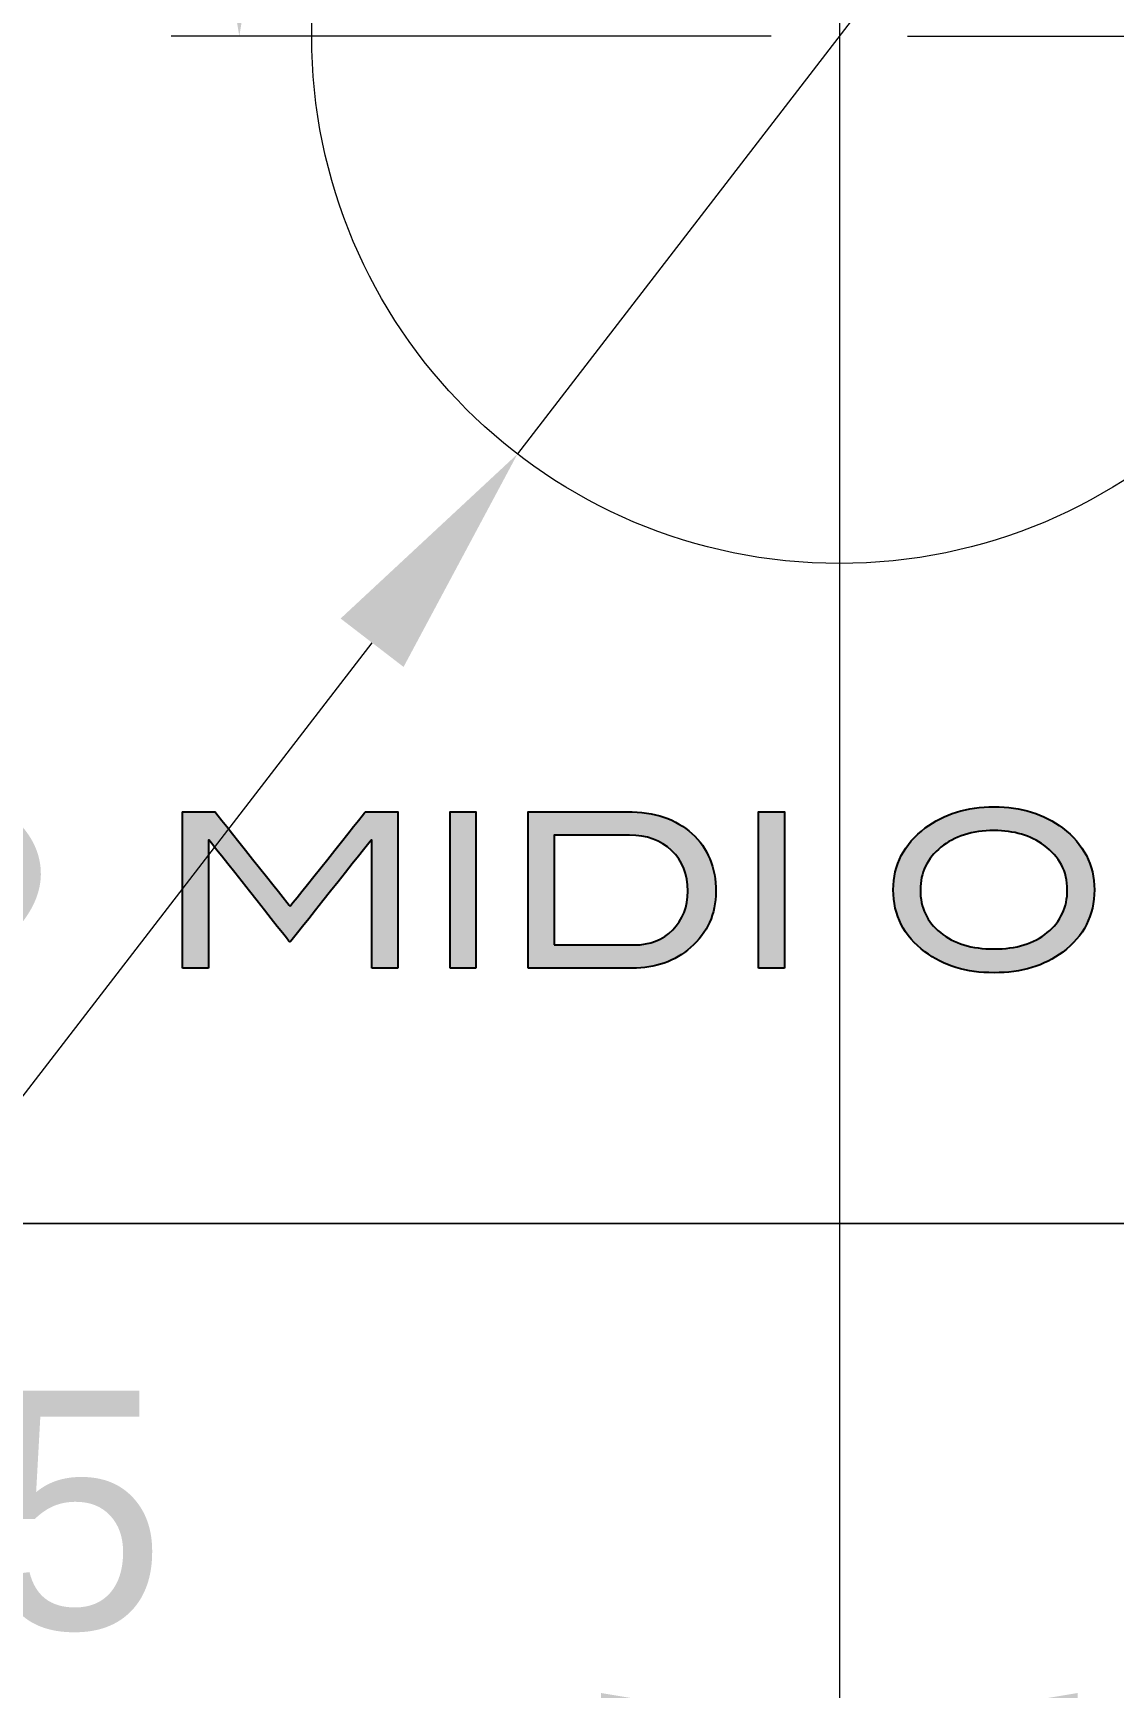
# Model space of a CAD drawing. Header units: millimetres. Extents: x 51 to 281, y -13 to 104.
# Drawn here: x 123.88 to 139.76, y 25.84 to 50.15 of the extents above; entities that cross this region are included whole.
import ezdxf

# ---------------------------------------------------------------- set-up
doc = ezdxf.new("R2010")
doc.units = ezdxf.units.MM
doc.header["$MEASUREMENT"] = 0
doc.layers.add('AM_5', color=3, linetype='Continuous', lineweight=15)
doc.layers.add('Labels', color=7, linetype='Continuous')
doc.dimstyles.new('AM_GB$0', dxfattribs={"dimtxt": 3.5, "dimasz": 3.5, "dimexe": 1, "dimexo": 1, "dimgap": 1.5, "dimtad": 1, "dimdsep": 46, "dimtxsty": 'Standard', "dimcen": 0, "dimclrd": 256, "dimclre": 256, "dimclrt": 2, "dimadec": 0, "dimazin": 2, "dimtp": 0.1, "dimtm": 0.1, "dimtfac": 0.71, "dimtdec": 3, "dimtmove": 0, "dimatfit": 3, "dimfxl": 1, "dimlwd": -1, "dimlwe": -1, "dimarcsym": 0})
doc.dimstyles.new('AM_GB$3', dxfattribs={"dimtxt": 3.5, "dimasz": 3.5, "dimexe": 1, "dimexo": 1, "dimgap": 1.5, "dimtad": 1, "dimtoh": 1, "dimdsep": 46, "dimtxsty": 'Standard', "dimcen": 0, "dimclrd": 256, "dimclre": 256, "dimclrt": 2, "dimadec": 0, "dimazin": 2, "dimtp": 0.1, "dimtm": 0.1, "dimtfac": 0.71, "dimtdec": 3, "dimtofl": 0, "dimtmove": 0, "dimatfit": 0, "dimfxl": 1, "dimlwd": -1, "dimlwe": -1, "dimarcsym": 0})

# ---------------------------------------------------------------- blocks, each defined once
blk = doc.blocks.new('*D31')
at = {"layer": 'AM_5', "linetype": 'ByBlock', "transparency": 16777216}
for p, q in [((135.727, 62.358), (135.727, 24.177)), ((110.727, 49.108), (110.727, 24.177)), ((114.227, 25.177), (132.227, 25.177))]:
    blk.add_line(p, q, dxfattribs=at)
at = {"layer": 'AM_5', "transparency": 16777216}
for points in [[(114.227, 25.76), (114.227, 24.594), (110.727, 25.177)], [(132.227, 25.76), (132.227, 24.594), (135.727, 25.177)]]:
    blk.add_solid(points, dxfattribs=at)
at = {"layer": 'Defpoints', "color": 0, "transparency": 16777216}
for p in [(135.727, 63.358), (110.727, 50.108), (135.727, 25.177)]:
    blk.add_point(p, dxfattribs=at)
at = {"layer": 'AM_5', "color": 7, "transparency": 16777216, "insert": (123.227, 28.427), "char_height": 3.5, "attachment_point": 5}
blk.add_mtext('25', dxfattribs=at)
blk = doc.blocks.new('*D34')
at = {"layer": 'AM_5', "linetype": 'ByBlock', "transparency": 16777216}
for p, q in [((136.727, 50.108), (150.266, 50.108)), ((149.266, 46.608), (149.266, 36.158)), ((146.941, 32.658), (150.266, 32.658))]:
    blk.add_line(p, q, dxfattribs=at)
at = {"layer": 'AM_5', "transparency": 16777216}
for points in [[(148.682, 46.608), (149.849, 46.608), (149.266, 50.108)], [(148.682, 36.158), (149.849, 36.158), (149.266, 32.658)]]:
    blk.add_solid(points, dxfattribs=at)
at = {"layer": 'Defpoints', "color": 0, "transparency": 16777216}
for p in [(135.727, 50.108), (145.941, 32.658), (149.266, 32.658)]:
    blk.add_point(p, dxfattribs=at)
at = {"layer": 'AM_5', "color": 7, "transparency": 16777216, "insert": (146.016, 41.383), "char_height": 3.5, "attachment_point": 5, "rotation": 90}
blk.add_mtext('17.45', dxfattribs=at)
blk = doc.blocks.new('*D8')
at = {"layer": 'AM_5', "linetype": 'ByBlock', "transparency": 16777216}
for p, q in [((135.727, 49.108), (135.727, 24.177)), ((165.527, 45.608), (165.527, 24.177)), ((162.027, 25.177), (139.227, 25.177))]:
    blk.add_line(p, q, dxfattribs=at)
at = {"layer": 'AM_5', "transparency": 16777216}
for points in [[(139.227, 25.76), (139.227, 24.594), (135.727, 25.177)], [(162.027, 25.76), (162.027, 24.594), (165.527, 25.177)]]:
    blk.add_solid(points, dxfattribs=at)
at = {"layer": 'Defpoints', "color": 0, "transparency": 16777216}
for p in [(135.727, 50.108), (165.527, 46.608), (135.727, 25.177)]:
    blk.add_point(p, dxfattribs=at)
at = {"layer": 'AM_5', "color": 7, "transparency": 16777216, "insert": (150.627, 28.427), "char_height": 3.5, "attachment_point": 5}
blk.add_mtext('29.8', dxfattribs=at)
blk = doc.blocks.new('*D37')
at = {"layer": 'AM_5', "linetype": 'ByBlock', "transparency": 16777216}
for p, q in [((142.59, 59.021), (144.725, 61.795)), ((140.455, 56.248), (130.999, 43.967)), ((117.069, 25.875), (128.863, 41.194))]:
    blk.add_line(p, q, dxfattribs=at)
at = {"layer": 'AM_5', "transparency": 16777216}
for points in [[(142.128, 59.377), (143.052, 58.666), (140.455, 56.248)], [(128.401, 41.549), (129.326, 40.838), (130.999, 43.967)]]:
    blk.add_solid(points, dxfattribs=at)
at = {"layer": 'Defpoints', "color": 0, "transparency": 16777216}
for p in [(140.455, 56.248), (130.999, 43.967)]:
    blk.add_point(p, dxfattribs=at)
at = {"layer": 'AM_5', "color": 7, "transparency": 16777216, "insert": (119.323, 34.13), "char_height": 3.5, "attachment_point": 5, "rotation": 52.4059}
blk.add_mtext('∅15.5', dxfattribs=at)
blk = doc.blocks.new('*D45')
at = {"layer": 'AM_5', "linetype": 'ByBlock', "transparency": 16777216}
for p, q in [((134.727, 62.608), (125.913, 62.608)), ((126.913, 59.108), (126.913, 53.608)), ((134.727, 50.108), (125.913, 50.108))]:
    blk.add_line(p, q, dxfattribs=at)
at = {"layer": 'AM_5', "transparency": 16777216}
for points in [[(126.33, 59.108), (127.496, 59.108), (126.913, 62.608)], [(126.33, 53.608), (127.496, 53.608), (126.913, 50.108)]]:
    blk.add_solid(points, dxfattribs=at)
at = {"layer": 'Defpoints', "color": 0, "transparency": 16777216}
for p in [(135.727, 62.608), (126.913, 50.108), (135.727, 50.108)]:
    blk.add_point(p, dxfattribs=at)
at = {"layer": 'AM_5', "color": 7, "transparency": 16777216, "insert": (123.663, 56.358), "char_height": 3.5, "attachment_point": 5, "rotation": 90}
blk.add_mtext('12.5', dxfattribs=at)

msp = doc.modelspace()

# ---------------------------------------------------------------- hatches: boundary and pattern name
h = msp.add_hatch(color=7)
h.dxf.hatch_style = 1
edge = h.paths.add_edge_path()
edge.add_spline(control_points=[(126.462, 36.41), (126.462, 36.41), (126.462, 38.29), (126.462, 38.29), (126.462, 38.29)], knot_values=[0.4, 0.4, 0.4, 0.4, 0.466667, 0.466667, 0.466667, 0.466667, 0.466667], degree=3, periodic=0)
edge.add_spline(control_points=[(126.462, 38.29), (126.462, 38.29), (126.471, 38.29), (126.471, 38.29), (126.471, 38.29)], knot_values=[0.333333, 0.333333, 0.333333, 0.333333, 0.4, 0.4, 0.4, 0.4, 0.4], degree=3, periodic=0)
edge.add_spline(control_points=[(126.471, 38.29), (126.471, 38.29), (127.656, 36.791), (127.656, 36.791), (127.656, 36.791)], knot_values=[0.266667, 0.266667, 0.266667, 0.266667, 0.333333, 0.333333, 0.333333, 0.333333, 0.333333], degree=3, periodic=0)
edge.add_spline(control_points=[(127.656, 36.791), (127.656, 36.791), (128.849, 38.29), (128.849, 38.29), (128.849, 38.29)], knot_values=[0.2, 0.2, 0.2, 0.2, 0.266667, 0.266667, 0.266667, 0.266667, 0.266667], degree=3, periodic=0)
edge.add_spline(control_points=[(128.859, 38.29), (128.859, 38.29), (128.859, 36.41), (128.859, 36.41), (128.859, 36.41)], knot_values=[0.066667, 0.066667, 0.066667, 0.066667, 0.133333, 0.133333, 0.133333, 0.133333, 0.133333], degree=3, periodic=0)
edge.add_spline(control_points=[(128.859, 36.41), (128.859, 36.41), (129.24, 36.41), (129.24, 36.41)], knot_values=[0, 0, 0, 0, 0.066667, 0.066667, 0.066667, 0.066667], degree=3, periodic=0)
edge.add_spline(control_points=[(129.24, 36.41), (129.24, 36.41), (129.24, 38.709), (129.24, 38.709), (129.24, 38.709)], knot_values=[0.866667, 0.866667, 0.866667, 0.866667, 1, 1, 1, 1, 1], degree=3, periodic=0)
edge.add_spline(control_points=[(129.24, 38.709), (129.24, 38.709), (128.765, 38.709), (128.765, 38.709), (128.765, 38.709)], knot_values=[0.8, 0.8, 0.8, 0.8, 0.866667, 0.866667, 0.866667, 0.866667, 0.866667], degree=3, periodic=0)
edge.add_spline(control_points=[(128.765, 38.709), (128.765, 38.709), (127.659, 37.32), (127.659, 37.32), (127.659, 37.32)], knot_values=[0.733333, 0.733333, 0.733333, 0.733333, 0.8, 0.8, 0.8, 0.8, 0.8], degree=3, periodic=0)
edge.add_spline(control_points=[(127.659, 37.32), (127.659, 37.32), (126.557, 38.709), (126.557, 38.709), (126.557, 38.709)], knot_values=[0.666667, 0.666667, 0.666667, 0.666667, 0.733333, 0.733333, 0.733333, 0.733333, 0.733333], degree=3, periodic=0)
edge.add_spline(control_points=[(126.557, 38.709), (126.557, 38.709), (126.081, 38.709), (126.081, 38.709), (126.081, 38.709)], knot_values=[0.6, 0.6, 0.6, 0.6, 0.666667, 0.666667, 0.666667, 0.666667, 0.666667], degree=3, periodic=0)
edge.add_spline(control_points=[(126.081, 38.709), (126.081, 38.709), (126.081, 36.41), (126.081, 36.41), (126.081, 36.41)], knot_values=[0.533333, 0.533333, 0.533333, 0.533333, 0.6, 0.6, 0.6, 0.6, 0.6], degree=3, periodic=0)
edge.add_spline(control_points=[(126.081, 36.41), (126.081, 36.41), (126.462, 36.41), (126.462, 36.41), (126.462, 36.41)], knot_values=[0.466667, 0.466667, 0.466667, 0.466667, 0.533333, 0.533333, 0.533333, 0.533333, 0.533333], degree=3, periodic=0)
edge = h.paths.add_edge_path()
edge.add_spline(control_points=[(130.389, 36.41), (130.389, 36.41), (130.389, 38.709), (130.389, 38.709), (130.389, 38.709)], knot_values=[0.6, 0.6, 0.6, 0.6, 1, 1, 1, 1, 1], degree=3, periodic=0)
edge.add_spline(control_points=[(130.389, 38.709), (130.389, 38.709), (130.008, 38.709), (130.008, 38.709), (130.008, 38.709)], knot_values=[0.4, 0.4, 0.4, 0.4, 0.6, 0.6, 0.6, 0.6, 0.6], degree=3, periodic=0)
edge.add_spline(control_points=[(130.008, 38.709), (130.008, 38.709), (130.008, 36.41), (130.008, 36.41), (130.008, 36.41)], knot_values=[0.2, 0.2, 0.2, 0.2, 0.4, 0.4, 0.4, 0.4, 0.4], degree=3, periodic=0)
edge.add_spline(control_points=[(130.008, 36.41), (130.008, 36.41), (130.389, 36.41), (130.389, 36.41)], knot_values=[0, 0, 0, 0, 0.2, 0.2, 0.2, 0.2], degree=3, periodic=0)
edge = h.paths.add_edge_path()
edge.add_spline(control_points=[(133.542, 36.715), (133.79, 36.933), (133.913, 37.206), (133.913, 37.534), (133.913, 37.534)], knot_values=[0.25, 0.25, 0.25, 0.25, 0.375, 0.375, 0.375, 0.375, 0.375], degree=3, periodic=0)
edge.add_spline(control_points=[(133.913, 37.534), (133.913, 37.892), (133.796, 38.177), (133.562, 38.39), (133.562, 38.39)], knot_values=[0.125, 0.125, 0.125, 0.125, 0.25, 0.25, 0.25, 0.25, 0.25], degree=3, periodic=0)
edge.add_spline(control_points=[(133.562, 38.39), (133.329, 38.603), (133.012, 38.709), (132.612, 38.709)], knot_values=[0, 0, 0, 0, 0.125, 0.125, 0.125, 0.125], degree=3, periodic=0)
edge.add_spline(control_points=[(132.612, 38.709), (132.612, 38.709), (131.158, 38.709), (131.158, 38.709), (131.158, 38.709)], knot_values=[0.75, 0.75, 0.75, 0.75, 1, 1, 1, 1, 1], degree=3, periodic=0)
edge.add_spline(control_points=[(131.158, 38.709), (131.158, 38.709), (131.158, 36.41), (131.158, 36.41), (131.158, 36.41)], knot_values=[0.625, 0.625, 0.625, 0.625, 0.75, 0.75, 0.75, 0.75, 0.75], degree=3, periodic=0)
edge.add_spline(control_points=[(131.158, 36.41), (131.158, 36.41), (132.685, 36.41), (132.685, 36.41), (132.685, 36.41)], knot_values=[0.5, 0.5, 0.5, 0.5, 0.625, 0.625, 0.625, 0.625, 0.625], degree=3, periodic=0)
edge.add_spline(control_points=[(132.685, 36.41), (133.025, 36.41), (133.311, 36.512), (133.542, 36.715), (133.542, 36.715)], knot_values=[0.375, 0.375, 0.375, 0.375, 0.5, 0.5, 0.5, 0.5, 0.5], degree=3, periodic=0)
edge = h.paths.add_edge_path(flags=16)
edge.add_spline(control_points=[(131.539, 36.753), (131.539, 36.753), (131.539, 38.366), (131.539, 38.366), (131.539, 38.366)], knot_values=[0.625, 0.625, 0.625, 0.625, 0.75, 0.75, 0.75, 0.75, 0.75], degree=3, periodic=0)
edge.add_spline(control_points=[(131.539, 38.366), (131.539, 38.366), (132.643, 38.366), (132.643, 38.366), (132.643, 38.366)], knot_values=[0.5, 0.5, 0.5, 0.5, 0.625, 0.625, 0.625, 0.625, 0.625], degree=3, periodic=0)
edge.add_spline(control_points=[(132.643, 38.366), (132.899, 38.366), (133.106, 38.29), (133.264, 38.14), (133.264, 38.14)], knot_values=[0.375, 0.375, 0.375, 0.375, 0.5, 0.5, 0.5, 0.5, 0.5], degree=3, periodic=0)
edge.add_spline(control_points=[(133.264, 38.14), (133.422, 37.989), (133.501, 37.79), (133.501, 37.544), (133.501, 37.544)], knot_values=[0.25, 0.25, 0.25, 0.25, 0.375, 0.375, 0.375, 0.375, 0.375], degree=3, periodic=0)
edge.add_spline(control_points=[(133.501, 37.544), (133.501, 37.312), (133.427, 37.122), (133.28, 36.975), (133.28, 36.975)], knot_values=[0.125, 0.125, 0.125, 0.125, 0.25, 0.25, 0.25, 0.25, 0.25], degree=3, periodic=0)
edge.add_spline(control_points=[(133.28, 36.975), (133.133, 36.827), (132.945, 36.753), (132.716, 36.753)], knot_values=[0, 0, 0, 0, 0.125, 0.125, 0.125, 0.125], degree=3, periodic=0)
edge.add_spline(control_points=[(132.716, 36.753), (132.716, 36.753), (131.539, 36.753), (131.539, 36.753), (131.539, 36.753)], knot_values=[0.75, 0.75, 0.75, 0.75, 1, 1, 1, 1, 1], degree=3, periodic=0)
edge = h.paths.add_edge_path()
edge.add_spline(control_points=[(134.92, 36.41), (134.92, 36.41), (134.92, 38.709), (134.92, 38.709), (134.92, 38.709)], knot_values=[0.6, 0.6, 0.6, 0.6, 1, 1, 1, 1, 1], degree=3, periodic=0)
edge.add_spline(control_points=[(134.92, 38.709), (134.92, 38.709), (134.539, 38.709), (134.539, 38.709), (134.539, 38.709)], knot_values=[0.4, 0.4, 0.4, 0.4, 0.6, 0.6, 0.6, 0.6, 0.6], degree=3, periodic=0)
edge.add_spline(control_points=[(134.539, 38.709), (134.539, 38.709), (134.539, 36.41), (134.539, 36.41), (134.539, 36.41)], knot_values=[0.2, 0.2, 0.2, 0.2, 0.4, 0.4, 0.4, 0.4, 0.4], degree=3, periodic=0)
edge.add_spline(control_points=[(134.539, 36.41), (134.539, 36.41), (134.92, 36.41), (134.92, 36.41)], knot_values=[0, 0, 0, 0, 0.2, 0.2, 0.2, 0.2], degree=3, periodic=0)
h = msp.add_hatch(color=7)
h.dxf.hatch_style = 1
edge = h.paths.add_edge_path()
edge.add_spline(control_points=[(139.009, 36.648), (139.318, 36.881), (139.473, 37.186), (139.473, 37.563)], knot_values=[0, 0, 0, 0, 0.111111, 0.111111, 0.111111, 0.111111], degree=3, periodic=0)
edge.add_spline(control_points=[(139.473, 37.563), (139.473, 37.931), (139.317, 38.234), (139.006, 38.471), (139.006, 38.471)], knot_values=[0.777778, 0.777778, 0.777778, 0.777778, 1, 1, 1, 1, 1], degree=3, periodic=0)
edge.add_spline(control_points=[(139.006, 38.471), (138.735, 38.678), (138.4, 38.782), (137.999, 38.782), (137.999, 38.782), (137.602, 38.782), (137.265, 38.678), (136.99, 38.471)], knot_values=[0.555557, 0.555557, 0.555557, 0.555557, 0.666668, 0.666668, 0.666668, 0.666668, 0.777778, 0.777778, 0.777778, 0.777778], degree=3, periodic=0)
edge.add_spline(control_points=[(136.99, 38.471), (136.99, 38.471), (136.99, 38.471), (136.99, 38.471), (136.99, 38.471)], knot_values=[0.555556, 0.555556, 0.555556, 0.555556, 0.555557, 0.555557, 0.555557, 0.555557, 0.555557], degree=3, periodic=0)
edge.add_spline(control_points=[(136.99, 38.471), (136.677, 38.234), (136.52, 37.931), (136.52, 37.563), (136.52, 37.563)], knot_values=[0.444444, 0.444444, 0.444444, 0.444444, 0.555556, 0.555556, 0.555556, 0.555556, 0.555556], degree=3, periodic=0)
edge.add_spline(control_points=[(136.52, 37.563), (136.52, 37.188), (136.674, 36.884), (136.984, 36.652), (136.984, 36.652)], knot_values=[0.333333, 0.333333, 0.333333, 0.333333, 0.444444, 0.444444, 0.444444, 0.444444, 0.444444], degree=3, periodic=0)
edge.add_spline(control_points=[(136.984, 36.652), (137.254, 36.446), (137.593, 36.344), (137.999, 36.344), (137.999, 36.344)], knot_values=[0.222222, 0.222222, 0.222222, 0.222222, 0.333333, 0.333333, 0.333333, 0.333333, 0.333333], degree=3, periodic=0)
edge.add_spline(control_points=[(137.999, 36.344), (138.402, 36.344), (138.738, 36.445), (139.009, 36.648), (139.009, 36.648)], knot_values=[0.111111, 0.111111, 0.111111, 0.111111, 0.222222, 0.222222, 0.222222, 0.222222, 0.222222], degree=3, periodic=0)
edge = h.paths.add_edge_path(flags=16)
edge.add_spline(control_points=[(139.076, 37.563), (139.076, 37.305), (138.978, 37.095), (138.782, 36.934), (138.782, 36.934)], knot_values=[0.777778, 0.777778, 0.777778, 0.777778, 1, 1, 1, 1, 1], degree=3, periodic=0)
edge.add_spline(control_points=[(138.782, 36.934), (138.586, 36.773), (138.325, 36.693), (137.999, 36.693), (137.999, 36.693), (137.671, 36.693), (137.409, 36.773), (137.212, 36.932)], knot_values=[0.555557, 0.555557, 0.555557, 0.555557, 0.666668, 0.666668, 0.666668, 0.666668, 0.777778, 0.777778, 0.777778, 0.777778], degree=3, periodic=0)
edge.add_spline(control_points=[(137.212, 36.933), (137.015, 37.092), (136.917, 37.302), (136.917, 37.563), (136.917, 37.563)], knot_values=[0.444444, 0.444444, 0.444444, 0.444444, 0.555556, 0.555556, 0.555556, 0.555556, 0.555556], degree=3, periodic=0)
edge.add_spline(control_points=[(136.917, 37.563), (136.917, 37.815), (137.017, 38.023), (137.218, 38.187), (137.218, 38.187)], knot_values=[0.333333, 0.333333, 0.333333, 0.333333, 0.444444, 0.444444, 0.444444, 0.444444, 0.444444], degree=3, periodic=0)
edge.add_spline(control_points=[(137.218, 38.187), (137.42, 38.351), (137.68, 38.433), (137.999, 38.433), (137.999, 38.433)], knot_values=[0.222222, 0.222222, 0.222222, 0.222222, 0.333333, 0.333333, 0.333333, 0.333333, 0.333333], degree=3, periodic=0)
edge.add_spline(control_points=[(137.999, 38.433), (138.292, 38.433), (138.536, 38.361), (138.733, 38.217), (138.733, 38.217)], knot_values=[0.111111, 0.111111, 0.111111, 0.111111, 0.222222, 0.222222, 0.222222, 0.222222, 0.222222], degree=3, periodic=0)
edge.add_spline(control_points=[(138.733, 38.217), (138.961, 38.05), (139.076, 37.832), (139.076, 37.563)], knot_values=[0, 0, 0, 0, 0.111111, 0.111111, 0.111111, 0.111111], degree=3, periodic=0)

# ---------------------------------------------------------------- linework, layer by layer
at = {"lineweight": 20}
for p, q in [((219.227, 32.658), (95.227, 32.658)), ((95.227, 32.658), (218.227, 32.658))]:
    msp.add_line(p, q, dxfattribs=at)
msp.add_circle((135.727, 50.108), 7.75, dxfattribs=at)
at = {"layer": 'Labels', "color": 7}
for points, knots in [([(126.081, 36.41), (126.081, 36.41), (126.081, 36.41), (126.081, 38.709), (126.081, 38.709)], [0.53333333, 0.53333333, 0.53333333, 0.53333333, 0.53333334, 0.6, 0.6, 0.6, 0.6]), ([(126.081, 38.709), (126.081, 38.709), (126.081, 38.709), (126.557, 38.709), (126.557, 38.709)], [0.6, 0.6, 0.6, 0.6, 0.60000001, 0.66666667, 0.66666667, 0.66666667, 0.66666667]), ([(126.557, 38.709), (126.557, 38.709), (126.557, 38.709), (127.659, 37.32), (127.659, 37.32)], [0.66666667, 0.66666667, 0.66666667, 0.66666667, 0.66666668, 0.73333333, 0.73333333, 0.73333333, 0.73333333]), ([(127.659, 37.32), (127.659, 37.32), (127.659, 37.32), (128.765, 38.709), (128.765, 38.709)], [0.73333333, 0.73333333, 0.73333333, 0.73333333, 0.73333334, 0.8, 0.8, 0.8, 0.8]), ([(128.765, 38.709), (128.765, 38.709), (128.765, 38.709), (129.24, 38.709), (129.24, 38.709)], [0.8, 0.8, 0.8, 0.8, 0.80000001, 0.86666667, 0.86666667, 0.86666667, 0.86666667]), ([(129.24, 38.709), (129.24, 38.709), (129.24, 38.709), (129.24, 36.41), (129.24, 36.41)], [0.8666667, 0.8666667, 0.8666667, 0.8666667, 0.8666667, 1, 1, 1, 1]), ([(130.008, 36.41), (130.008, 36.41), (130.008, 36.41), (130.008, 38.709), (130.008, 38.709)], [0.2, 0.2, 0.2, 0.2, 0.2, 0.4, 0.4, 0.4, 0.4]), ([(130.008, 38.709), (130.008, 38.709), (130.008, 38.709), (130.389, 38.709), (130.389, 38.709)], [0.4, 0.4, 0.4, 0.4, 0.4, 0.6, 0.6, 0.6, 0.6]), ([(130.389, 38.709), (130.389, 38.709), (130.389, 38.709), (130.389, 36.41), (130.389, 36.41)], [0.6, 0.6, 0.6, 0.6, 0.6, 1, 1, 1, 1]), ([(131.158, 36.41), (131.158, 36.41), (131.158, 36.41), (131.158, 38.709), (131.158, 38.709)], [0.625, 0.625, 0.625, 0.625, 0.625, 0.75, 0.75, 0.75, 0.75]), ([(131.158, 38.709), (131.158, 38.709), (131.158, 38.709), (132.612, 38.709), (132.612, 38.709)], [0.75, 0.75, 0.75, 0.75, 0.75, 1, 1, 1, 1]), ([(134.539, 36.41), (134.539, 36.41), (134.539, 36.41), (134.539, 38.709), (134.539, 38.709)], [0.2, 0.2, 0.2, 0.2, 0.2, 0.4, 0.4, 0.4, 0.4]), ([(134.539, 38.709), (134.539, 38.709), (134.539, 38.709), (134.92, 38.709), (134.92, 38.709)], [0.4, 0.4, 0.4, 0.4, 0.4, 0.6, 0.6, 0.6, 0.6]), ([(134.92, 38.709), (134.92, 38.709), (134.92, 38.709), (134.92, 36.41), (134.92, 36.41)], [0.6, 0.6, 0.6, 0.6, 0.6, 1, 1, 1, 1]), ([(136.99, 38.471), (136.99, 38.471), (137.265, 38.678), (137.602, 38.782), (137.999, 38.782), (137.999, 38.782), (138.4, 38.782), (138.735, 38.678), (139.006, 38.471)], [0.5555556, 0.5555556, 0.5555556, 0.5555556, 0.5555556, 0.6666667, 0.6666667, 0.6666667, 0.6666667, 0.7777778, 0.7777778, 0.7777778, 0.7777778]), ([(136.52, 37.563), (136.52, 37.563), (136.52, 37.931), (136.677, 38.234), (136.99, 38.471)], [0.4444444, 0.4444444, 0.4444444, 0.4444444, 0.4444445, 0.5555556, 0.5555556, 0.5555556, 0.5555556]), ([(137.999, 38.433), (137.999, 38.433), (137.68, 38.433), (137.42, 38.351), (137.218, 38.187)], [0.2222222, 0.2222222, 0.2222222, 0.2222222, 0.2222222, 0.3333333, 0.3333333, 0.3333333, 0.3333333]), ([(138.733, 38.217), (138.733, 38.217), (138.536, 38.361), (138.292, 38.433), (137.999, 38.433)], [0.1111111, 0.1111111, 0.1111111, 0.1111111, 0.1111111, 0.2222222, 0.2222222, 0.2222222, 0.2222222]), ([(139.006, 38.471), (139.006, 38.471), (139.317, 38.234), (139.473, 37.931), (139.473, 37.563)], [0.7777778, 0.7777778, 0.7777778, 0.7777778, 0.7777778, 1, 1, 1, 1]), ([(126.471, 38.29), (126.471, 38.29), (126.471, 38.29), (126.462, 38.29), (126.462, 38.29)], [0.33333333, 0.33333333, 0.33333333, 0.33333333, 0.33333334, 0.4, 0.4, 0.4, 0.4]), ([(126.462, 38.29), (126.462, 38.29), (126.462, 38.29), (126.462, 36.41), (126.462, 36.41)], [0.4, 0.4, 0.4, 0.4, 0.40000001, 0.46666667, 0.46666667, 0.46666667, 0.46666667]), ([(127.656, 36.791), (127.656, 36.791), (127.656, 36.791), (126.471, 38.29), (126.471, 38.29)], [0.26666667, 0.26666667, 0.26666667, 0.26666667, 0.26666668, 0.33333333, 0.33333333, 0.33333333, 0.33333333]), ([(128.849, 38.29), (128.849, 38.29), (128.849, 38.29), (127.656, 36.791), (127.656, 36.791)], [0.2, 0.2, 0.2, 0.2, 0.20000001, 0.26666667, 0.26666667, 0.26666667, 0.26666667]), ([(128.859, 38.29), (128.859, 38.29), (128.859, 38.29), (128.849, 38.29), (128.849, 38.29)], [0.13333333, 0.13333333, 0.13333333, 0.13333333, 0.13333334, 0.2, 0.2, 0.2, 0.2]), ([(128.859, 36.41), (128.859, 36.41), (128.859, 36.41), (128.859, 38.29), (128.859, 38.29)], [0.06666667, 0.06666667, 0.06666667, 0.06666667, 0.06666668, 0.13333333, 0.13333333, 0.13333333, 0.13333333]), ([(132.643, 38.366), (132.643, 38.366), (132.643, 38.366), (131.539, 38.366), (131.539, 38.366)], [0.5, 0.5, 0.5, 0.5, 0.5, 0.625, 0.625, 0.625, 0.625]), ([(131.539, 38.366), (131.539, 38.366), (131.539, 38.366), (131.539, 36.753), (131.539, 36.753)], [0.625, 0.625, 0.625, 0.625, 0.625, 0.75, 0.75, 0.75, 0.75]), ([(133.264, 38.14), (133.264, 38.14), (133.106, 38.29), (132.899, 38.366), (132.643, 38.366)], [0.375, 0.375, 0.375, 0.375, 0.375, 0.5, 0.5, 0.5, 0.5]), ([(133.562, 38.39), (133.562, 38.39), (133.796, 38.177), (133.913, 37.892), (133.913, 37.534)], [0.125, 0.125, 0.125, 0.125, 0.125, 0.25, 0.25, 0.25, 0.25]), ([(137.218, 38.187), (137.218, 38.187), (137.017, 38.023), (136.917, 37.815), (136.917, 37.563)], [0.3333333, 0.3333333, 0.3333333, 0.3333333, 0.3333333, 0.4444444, 0.4444444, 0.4444444, 0.4444444]), ([(133.501, 37.544), (133.501, 37.544), (133.501, 37.79), (133.422, 37.989), (133.264, 38.14)], [0.25, 0.25, 0.25, 0.25, 0.25, 0.375, 0.375, 0.375, 0.375]), ([(133.28, 36.975), (133.28, 36.975), (133.427, 37.122), (133.501, 37.312), (133.501, 37.544)], [0.125, 0.125, 0.125, 0.125, 0.125, 0.25, 0.25, 0.25, 0.25]), ([(133.913, 37.534), (133.913, 37.534), (133.913, 37.206), (133.79, 36.933), (133.542, 36.715)], [0.25, 0.25, 0.25, 0.25, 0.25, 0.375, 0.375, 0.375, 0.375]), ([(136.984, 36.652), (136.984, 36.652), (136.674, 36.884), (136.52, 37.188), (136.52, 37.563)], [0.3333333, 0.3333333, 0.3333333, 0.3333333, 0.3333333, 0.4444444, 0.4444444, 0.4444444, 0.4444444]), ([(136.917, 37.563), (136.917, 37.563), (136.917, 37.302), (137.015, 37.092), (137.212, 36.933)], [0.4444444, 0.4444444, 0.4444444, 0.4444444, 0.4444445, 0.5555556, 0.5555556, 0.5555556, 0.5555556]), ([(138.782, 36.934), (138.782, 36.934), (138.978, 37.095), (139.076, 37.305), (139.076, 37.563)], [0.7777778, 0.7777778, 0.7777778, 0.7777778, 0.7777778, 1, 1, 1, 1]), ([(131.539, 36.753), (131.539, 36.753), (131.539, 36.753), (132.716, 36.753), (132.716, 36.753)], [0.75, 0.75, 0.75, 0.75, 0.75, 1, 1, 1, 1]), ([(137.212, 36.933), (137.212, 36.933), (137.409, 36.773), (137.671, 36.693), (137.999, 36.693), (137.999, 36.693), (138.325, 36.693), (138.586, 36.773), (138.782, 36.934)], [0.5555556, 0.5555556, 0.5555556, 0.5555556, 0.5555556, 0.6666667, 0.6666667, 0.6666667, 0.6666667, 0.7777778, 0.7777778, 0.7777778, 0.7777778]), ([(133.542, 36.715), (133.542, 36.715), (133.311, 36.512), (133.025, 36.41), (132.685, 36.41)], [0.375, 0.375, 0.375, 0.375, 0.375, 0.5, 0.5, 0.5, 0.5]), ([(137.999, 36.344), (137.999, 36.344), (137.593, 36.344), (137.254, 36.446), (136.984, 36.652)], [0.2222222, 0.2222222, 0.2222222, 0.2222222, 0.2222222, 0.3333333, 0.3333333, 0.3333333, 0.3333333]), ([(139.009, 36.648), (139.009, 36.648), (138.738, 36.445), (138.402, 36.344), (137.999, 36.344)], [0.1111111, 0.1111111, 0.1111111, 0.1111111, 0.1111111, 0.2222222, 0.2222222, 0.2222222, 0.2222222]), ([(126.462, 36.41), (126.462, 36.41), (126.462, 36.41), (126.081, 36.41), (126.081, 36.41)], [0.46666667, 0.46666667, 0.46666667, 0.46666667, 0.46666668, 0.53333333, 0.53333333, 0.53333333, 0.53333333]), ([(132.685, 36.41), (132.685, 36.41), (132.685, 36.41), (131.158, 36.41), (131.158, 36.41)], [0.5, 0.5, 0.5, 0.5, 0.5, 0.625, 0.625, 0.625, 0.625])]:
    msp.add_open_spline(points, degree=3, knots=knots, dxfattribs=at)
for points in [[(132.612, 38.709), (133.012, 38.709), (133.329, 38.603), (133.562, 38.39)], [(139.076, 37.563), (139.076, 37.832), (138.961, 38.05), (138.733, 38.217)], [(139.473, 37.563), (139.473, 37.186), (139.318, 36.881), (139.009, 36.648)], [(132.716, 36.753), (132.945, 36.753), (133.133, 36.827), (133.28, 36.975)], [(129.24, 36.41), (129.24, 36.41), (128.859, 36.41), (128.859, 36.41)], [(130.389, 36.41), (130.389, 36.41), (130.008, 36.41), (130.008, 36.41)], [(134.92, 36.41), (134.92, 36.41), (134.539, 36.41), (134.539, 36.41)]]:
    msp.add_open_spline(points, degree=3, dxfattribs=at)

# ---------------------------------------------------------------- dimensions: what is measured, and where the dimension line sits
at = {"layer": 'AM_5'}
for p1, p2, picture, middle in [((110.727, 50.108), (135.727, 63.358), '*D31', (123.227, 28.427)), ((165.527, 46.608), (135.727, 50.108), '*D8', (150.627, 28.427))]:
    dim = msp.add_linear_dim(base=(135.727, 25.177), p1=p1, p2=p2, dimstyle='AM_GB$0', override={"dimclrt": 7}, dxfattribs=at)
    dim.commit()
    dim.dimension.update_dxf_attribs({"geometry": picture, "text_midpoint": middle})
for base, p1, p2, picture, middle in [((126.913, 50.108), (135.727, 62.608), (135.727, 50.108), '*D45', (123.663, 56.358)), ((149.266, 32.658), (135.727, 50.108), (145.941, 32.658), '*D34', (146.016, 41.383))]:
    dim = msp.add_linear_dim(base=base, p1=p1, p2=p2, angle=90, dimstyle='AM_GB$0', override={"dimclrt": 7}, dxfattribs=at)
    dim.commit()
    dim.dimension.update_dxf_attribs({"geometry": picture, "text_midpoint": middle})
dim = msp.add_diameter_dim_2p(p1=(140.455, 56.248), p2=(130.999, 43.967), dimstyle='AM_GB$3', override={"dimtoh": 0, "dimclrt": 7, "dimtofl": 1, "dimatfit": 3}, dxfattribs=at)
dim.commit()
dim.dimension.update_dxf_attribs({"geometry": '*D37', "text_midpoint": (119.323, 34.13)})

doc.saveas('drawing.dxf')
